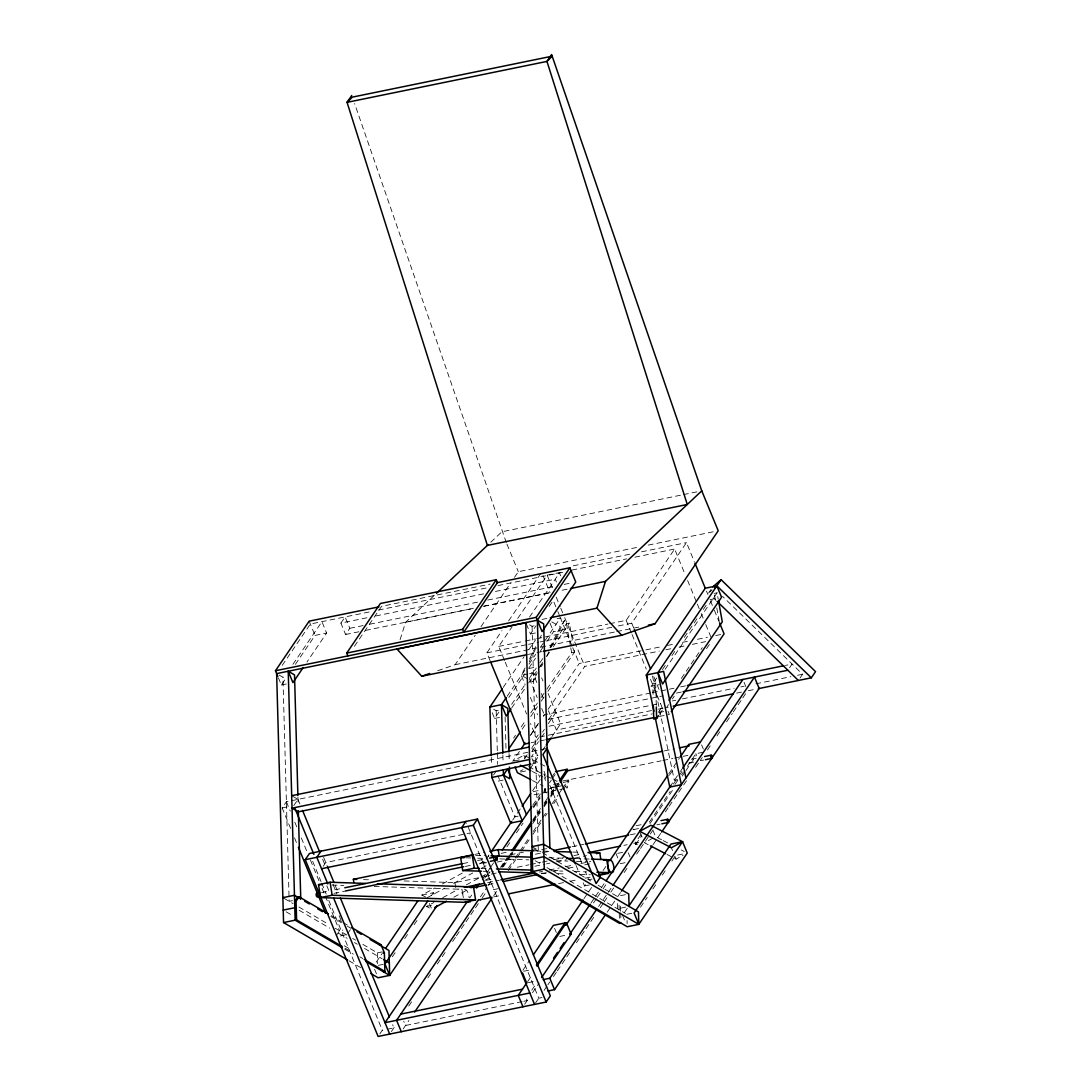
<?xml version="1.0" encoding="UTF-8"?>
<svg xmlns="http://www.w3.org/2000/svg" width="1091" height="1091" viewBox="0 0 1091 1091"><rect width="100%" height="100%" fill="white"/><g stroke="black" fill="none" stroke-linecap="round" stroke-linejoin="round"><path stroke-width="0.75" stroke-dasharray="5 3.75" d="M400.07 639.653L405.607 622.306L435.35 594.35M525.016 667.937L521.293 675.384L525.194 684.821M529.49 658.991L536.186 645.586M539.909 638.14L541.395 635.167M529.23 661.732L535.926 648.327M527.921 674.02L521.293 675.384L532.817 681.766L537.277 672.833M540.263 666.874L542.5 662.401M549.946 647.509L560.365 626.657L564.579 620.452L560.256 618.065M541.491 666.628L542.977 663.655M546.7 656.209L550.423 648.763M551.173 647.263L564.579 620.452M282.255 665.346L310.335 624.025L371.786 611.437M292.906 664.337L321.927 621.652L326.618 633.053L306.966 661.978M278.41 677.879L281.342 685.012L286.019 678.125M295.375 664.351L315.04 635.426L326.618 633.053M340.883 623.097L345.097 616.892L349.802 628.307L345.588 634.498L340.883 623.097L367.476 617.656M354.439 646.281L381.577 606.337L490.173 584.094M290.615 828.41L282.187 807.954L286.401 801.749L530.553 751.74M293.779 805.581L297.993 799.376L292.947 796.43M437.655 670.733L455.152 664.692L475.253 635.112M480.995 626.657L510.67 582.989M514.488 577.357L518.32 571.711L636.599 547.491M323.222 866.227L325.745 862.517L470.603 832.842L468.08 836.565M490.118 660.723L486.886 652.854L501.983 630.625M508.597 620.902L540.686 573.661M504.574 660.587L498.737 646.431L512.034 626.861M517.72 618.474L547.164 575.148L563.72 571.752M529.53 617.07L559.478 572.993L560.651 575.843M526.367 623.997L530.485 633.98L536.104 625.716M549.196 606.432L552.946 600.923M503.196 687.453L524.116 656.659M528.876 649.663L535.531 639.858M336.219 935.737L339.587 930.787L342.888 930.105M507.179 696.276L525.248 669.683M529.053 664.078L535.708 654.286M540.468 647.29L544.273 641.685M545.214 640.294L560.433 617.901L572.107 646.213M347.797 933.364L350.334 929.641M492.232 712.75L494.591 718.451L499.337 711.455M508.856 697.449L525.016 673.665M528.821 668.06L535.476 658.268M540.236 651.272L543.086 647.072M546.891 641.467L553.546 631.675L565.138 629.302M511.638 704.363L524.866 684.889M529.599 677.934L536.254 668.047M539.99 662.632L542.827 658.473M550.382 647.345L566.447 623.697L569.352 623.097L573.389 645.667M511.693 707.95L525.194 688.08M528.712 682.911L542.882 662.046M546.659 656.482L549.919 651.695M553.287 646.745L569.352 623.097M532.817 681.766L537.031 675.574L529.831 671.579M513.616 738.102L515.511 735.307M521.225 726.906L525.971 719.91M530.731 712.9L537.386 703.109M541.204 697.504L545.95 690.508M546.905 689.103L571.643 652.704L574.534 652.104L573.675 647.277M522.221 729.115L526.026 723.51M530.771 716.514L537.44 706.709M541.245 701.118L544.095 696.917M547.9 691.312L574.534 652.104M493.527 774.978L496.05 771.255M376.231 962.167L381.932 953.779M519.425 751.426L512.729 761.286L523.898 755.231L538.981 763.045M530.908 734.516L538.572 723.251M650.7 693.003L544.314 714.796L542.391 717.619L544.314 714.919M530.144 735.757L538.64 723.251M548.091 709.355L579.239 663.519L644.167 650.209M538.231 734.87L536.336 737.666L530.499 723.51M548.678 719.487L584.762 666.383L659.264 651.122M431.504 895.506L433.4 892.711L434.573 895.561M524.307 758.913L528.139 753.281M531.972 747.649L538.668 737.789M542.5 732.143L544.409 729.333M548.241 723.701L555.905 712.423M392.324 956.793L396.128 951.202M404.679 938.628L408.47 933.037M414.171 924.65L417.976 919.058M531.781 751.563L538.477 741.703M542.309 736.07L544.232 733.247M531.767 748.521L535.545 750.731L531.331 756.922L537.958 755.572M609.651 623.711L626.193 620.315L674.633 549.032L685.012 574.207M529.967 768.91L538.586 756.227M542.418 750.594L545.282 746.367M551.991 736.507L560.597 723.838L548.118 693.549M618.406 625.92L631.73 623.179L686.484 542.609L694.258 561.483M496.241 873.073L487.963 874.764L483.272 863.363L485.168 860.567M486.109 859.176L489.914 853.585M512.675 820.091L516.466 814.5M517.42 813.109L521.212 807.517M532.599 790.77L540.181 779.601M469.798 897.866L471.707 895.056M482.195 879.632L489.818 868.409M490.773 867.004L493.623 862.804M532.803 805.144L540.386 793.975M551.746 777.256L554.61 773.042M484.718 878.2L489.477 871.191M533.294 806.713L540.031 796.798M543.768 791.289L545.718 788.425M549.482 782.888L551.405 780.051M552.346 778.674L555.196 774.46M379.791 1033.968L382.327 1030.259L385.628 1029.577M487.963 874.764L489.873 871.968M506.947 846.848L510.738 841.256M516.425 832.883L523.066 823.119M533.499 807.763L540.14 797.985M543.932 792.407L545.827 789.611M480.435 896.884L487.104 887.078M488.059 885.674L491.877 880.055M500.455 867.44L509.02 854.812M532.844 819.764L540.468 808.54M544.286 802.935L547.136 798.721M550.955 793.116L553.805 788.902M501.819 866.772L507.506 858.399M508.461 857.008L511.297 852.821M533.117 820.705L539.759 810.94M544.504 803.958L546.4 801.162M551.132 794.193L554.937 788.602M555.878 787.211L558.728 783.024M502.024 867.413L509.633 856.203M510.588 854.798L512.497 852.003M533.444 821.155L540.113 811.349M543.932 805.744L546.782 801.53M550.6 795.925L557.256 786.12M391.383 1031.595L395.419 1025.663M408.757 1006.025L412.575 1000.406M427.822 977.959L431.641 972.354M437.355 963.939L445.933 951.311M452.615 941.492L455.465 937.278M456.42 935.873L464.998 923.245M465.952 921.854L474.53 909.226M475.485 907.821L481.199 899.407M482.154 898.002L485.972 892.383M503.346 866.813L509.988 857.035M510.943 855.644L512.838 852.848M532.763 823.528L540.345 812.359M544.136 806.781L546.986 802.594M550.778 797.003L556.465 788.629M557.419 787.238L559.315 784.443M508.611 867.795L514.297 859.408M515.252 858.017L519.043 852.439M519.998 851.035L529.476 837.083M533.267 831.492L541.804 818.932M542.759 817.541L546.55 811.949M552.237 803.576L557.937 795.203M558.878 793.798L561.729 789.611M562.67 788.22L568.37 779.847L568.957 781.265L563.27 789.639M508.242 870.618L515.838 859.449M516.779 858.044L520.584 852.466M521.525 851.062L529.121 839.906M532.913 834.315L541.45 821.755M545.241 816.163L547.136 813.381M553.778 803.603L557.569 798.026M403.193 1028.895L408.907 1020.48M493.746 895.629L498.505 888.606L490.241 890.311M708.605 593.081L711.141 589.358M656.727 678.002L651.027 686.403L659.305 684.712M662.442 669.615L666.233 664.01M671.947 655.609L675.752 650.018M684.302 637.417L697.626 617.82M703.327 609.433L707.132 603.828M656.277 705.318L655.664 683.252L657.559 680.47M665.115 669.342L717.087 592.836L718.246 599.286M658.5 712.041L662.305 706.45M681.33 678.438L702.263 647.645M659.496 714.25L662.346 710.05M666.656 707.363L668.551 704.568M672.356 698.976L674.252 696.181M706.545 648.654L711.291 641.672M522.916 970.199L529.585 960.394M583.208 882.796L584.517 885.947L586.194 883.465M527.621 981.6L532.381 974.604M584.012 898.616L587.817 892.997M588.772 891.606L591.636 887.392M603.064 870.563L605.928 866.363M668.81 773.805L679.298 758.368M669.41 775.21L675.124 766.796M531.753 990.205L535.558 984.587M590.831 903.253L594.677 897.593M595.591 896.243L600.405 889.151M601.318 887.829L605.191 882.114M669.765 787.075L679.448 772.823M680.402 771.432L682.311 768.623M673.379 784.047L678.234 776.901M679.093 775.646L682.025 771.323M524.648 1004.306L528.685 998.36M532.49 992.755L539.159 982.936M593.49 902.966L596.354 898.766M597.309 897.361L602.068 890.351M603.023 888.947L606.841 883.328M640.826 834.697L635.126 843.084L635.712 844.502L638.617 843.916M649.363 822.137L670.229 791.425M674.961 784.443L677.811 780.256M681.602 774.678L683.498 771.883M687.303 766.305L695.84 753.731L704.527 751.958M635.712 844.502L641.413 836.129M649.95 823.569L673.652 788.67M682.189 776.096L685.039 771.91M685.994 770.519L696.426 755.163L695.84 753.731M598.604 906.485L602.437 900.852M603.391 899.448L607.21 893.815M608.178 892.411L611.996 886.778M535.504 1003.011L540.263 995.988M544.082 990.383L546.932 986.169M547.887 984.764L549.796 981.968M553.478 976.554L556.465 972.149M557.296 970.922L565.997 958.116M566.856 956.848L570.688 951.216M576.43 942.774L585.062 930.064M585.99 928.7L594.595 916.031M600.323 907.617L603.2 903.375M604.128 901.998L607.019 897.743M610.796 892.179L613.715 887.897M624.147 872.541L628.061 866.786M636.667 854.117L639.531 849.889M640.485 848.484L653.891 828.765M665.346 811.895L668.224 807.681M669.178 806.263L677.784 793.607M678.738 792.189L687.344 779.533M695.622 767.341L702.263 757.563M707.432 749.981L711.25 744.348M716.992 735.907L720.81 730.274M726.551 721.833L732.293 713.378M733.247 711.973L741.853 699.317M742.807 697.899L746.626 692.28M607.141 912.253L610.96 906.635M611.915 905.216L616.701 898.179M617.656 896.775L620.52 892.561M653.032 844.707L660.682 833.442M789.557 667.774L792.08 664.051L785.425 665.415M624.42 912.54L627.27 908.339M640.526 907.167L647.168 897.388M652.868 889.001L656.659 883.41M662.36 875.023L666.165 869.432M671.865 861.044L675.656 855.453L683.934 853.762M800.058 677.988L802.581 674.265L722.528 596.327M490.759 542.241L501.874 531.794L681.78 494.959M709.791 592.045L712.15 589.986M520.216 771.173L523.012 769.66M549.087 789.107L553.287 786.843M554.678 786.079L558.865 783.802M425.722 897.102L421.822 895.084L435.091 887.883M442.455 883.887L463.102 872.677M479.317 863.881L485.222 860.676M427.031 897.784L444.719 888.183M453.57 883.383L472.744 872.991M481.581 868.191L487.486 864.986M429.377 903.484L431.736 909.185L426.513 906.485L433.891 902.489M442.741 897.688L458.956 888.892M466.321 884.883L479.604 877.682M481.076 876.891L489.914 872.091M453.856 897.184L468.598 889.192M484.813 880.396L490.705 877.191M652.786 838.174L644.413 842.729L648.927 845.075M667.024 854.458L676.079 859.149L683.061 855.358M683.443 494.605L698.431 491.536M648.259 545.105L714.878 531.453M573.266 565.793L629.875 554.201M641.522 551.814L686.484 542.609M571.998 570.061L626.629 558.865M634.907 557.174L674.633 549.032M378.332 610.087L486.368 587.967M497.987 585.581L562.779 572.311M375.781 615.951L483.804 593.818M495.437 591.445L555.264 579.185L556.437 582.035M349.802 628.307L363.098 625.579M369.74 624.216L477.763 602.096M487.732 600.05L554.201 586.44M564.17 584.394L572.448 582.703M345.588 634.498L358.884 631.771M365.526 630.421L475.212 607.946M483.518 606.255L551.651 592.29M405.607 622.306L473.903 608.314M483.899 606.269L550.532 592.618M562.192 590.231L568.847 588.867M541.968 619.443L548.637 618.079M557.119 618.57L560.433 617.901M279.16 675.07L282.937 677.279L286.251 676.611M529.558 624.788L532.081 626.261L535.395 625.579M714.196 593.436L717.087 592.836M281.342 685.012L286.306 683.989M530.485 633.98L535.449 632.957M709.982 599.627L718.26 597.936M498.737 646.431L523.557 641.344M525.221 641.003L535.149 638.971M536.813 638.63L607.987 624.052M486.886 652.854L526.844 644.672M528.508 644.331L538.49 642.285M540.154 641.944L545.159 640.922M546.823 640.581L611.751 627.284M455.152 664.692L615.065 631.934M616.729 631.594L640.049 626.82M528.371 654.395L543.359 651.327M528.821 668.51L537.099 666.806M529.571 673.679L532.885 673.011L537.427 684.016M645.831 649.868L660.819 646.799M667.474 645.436L675.806 643.731M682.461 642.367L690.794 640.662M697.449 639.299L707.432 637.253M715.764 635.548L720.756 634.526M665.878 649.772L670.856 648.75M679.134 647.058L685.748 645.695M692.376 644.345L705.618 641.631M493.664 709.259L496.187 710.732L499.501 710.05M655.664 683.252L652.773 683.839L653.059 694.408M494.591 718.451L499.555 717.428M652.977 691.135L655.868 690.535M652.363 692.662L673.993 688.244M680.648 686.88L685.639 685.857M548.378 719.296L663.123 695.799M676.434 693.071L681.425 692.049M549.005 726.211L660.723 703.327M672.411 700.927L675.752 700.245M682.42 698.881L734.161 688.285M740.83 686.921L744.171 686.225M755.845 683.839L790.893 676.665M797.576 675.288L802.581 674.265M651.504 710.541L556.383 730.029L548.446 710.759M658.187 709.177L668.197 707.132M736.616 693.112L741.621 692.089M748.303 690.726L755.872 689.171M539.65 736.984L652.213 713.923M658.841 712.573L663.805 711.55L649.54 676.952M531.153 742.726L544.464 739.998M659.346 716.473L669.342 714.428L668.047 711.277M532.217 751.399L547.136 748.358M282.187 807.954L290.465 806.263M514.379 760.945L519.343 759.936M532.572 763.85L535.886 763.168L532.108 760.959M520.734 772.019L525.698 770.996M503.115 780.12L498.137 781.142L495.628 779.67M664.364 750.908L674.361 748.862M562.574 781.033L661.241 760.822M662.905 760.482L672.888 758.436M674.552 758.095L687.875 755.367M553.642 784.402L558.606 783.393M563.161 782.452L568.957 781.265M533.185 791.643L539.813 790.279M551.391 787.907L556.369 786.884M558.019 786.556L562.983 785.534M691.285 759.254L696.249 758.245M534.017 794.807L563.815 788.711M688.803 763.1L693.767 762.091M700.395 760.727L703.695 760.059M677.647 779.683L674.333 780.351L652.023 673.706M518.17 816.191L514.857 816.873L498.001 775.974M474.899 854.403L484.895 852.357M501.233 853.353L506.197 852.33M636.148 825.71L642.776 824.36M321.504 892.547L328.159 891.183M334.814 889.82L343.133 888.115M462.87 863.595L471.189 861.89M477.585 860.554L484.486 859.163M510.343 854.826L523.585 852.112M633.666 829.569L638.63 828.546M656.85 824.823L660.15 824.141M292.483 900.648L289.17 901.33L282.937 677.279M546.591 848.607L538.313 850.298L538.163 845.211M333.982 893.338L345.629 890.952M465.366 866.418L472.021 865.054M480.34 863.363L486.981 861.999M483.272 863.363L486.586 862.681M497.114 862.067L512.088 858.999M535.408 854.226L550.382 851.157M572.039 846.725L583.685 844.339M630.298 834.792L638.63 833.088M517.284 867.209L528.944 864.822M530.608 864.481L540.591 862.435M542.254 862.095L547.259 861.072M553.914 859.708L563.897 857.662M573.893 855.617L580.548 854.253M623.834 845.389L627.175 844.707M633.83 843.343L642.367 841.597M404.161 880.955L454.947 882.619L483.258 876.823M484.922 876.482L491.577 875.118M534.876 866.254L544.859 864.195M546.523 863.854L549.85 863.172M556.519 861.808L566.502 859.763M574.834 858.058L586.481 855.671M486.122 880.328L492.737 878.978M617.724 853.367L622.688 852.357M421.822 895.084L433.4 892.711M487.595 882.633L499.255 880.232M539.213 872.05L542.541 871.368M549.209 870.004L559.192 867.959M565.847 866.595L574.18 864.89M580.835 863.527L590.831 861.481M488.168 884.624L494.837 883.26M541.45 873.714L546.441 872.691M553.11 871.327L559.765 869.963M568.084 868.259L576.416 866.554M584.735 864.849L591.404 863.486M620.179 863.69L625.157 862.667M426.513 906.485L434.791 904.794M493.664 896.925L498.669 895.902M558.606 883.615L563.597 882.592M570.252 881.228L578.585 879.523M585.24 878.16L590.231 877.137M592.031 879.073L588.717 879.755L585.485 871.886M340.337 935.969L346.965 934.605M584.517 885.947L589.481 884.937M625.416 894.661L617.138 896.352L598.059 885.21M362.853 944.37L377.391 952.866L382.355 951.857M625.757 907.098L617.479 908.803L617.315 902.571M378.345 965.344L384.973 963.98M626.875 914.285L633.503 912.935M559.724 936.446L568.002 934.742M523.625 971.263L530.24 969.899M528.317 982.664L534.945 981.314M387.291 1029.236L393.906 1027.872L392.624 1024.749M522.166 1001.606L405.497 1025.499L403.738 1021.231M523.844 1001.265L527.171 1000.583L525.412 996.301M542.063 997.529L538.763 998.21L466.539 823.009M533.772 850.789L550.696 851.348M572.707 852.057L579.485 852.289M475.649 855.358L485.877 855.685M548.882 857.744L563.57 858.222M575.421 858.603L590.654 859.108M465.775 857.785L470.876 857.949M477.694 858.167L484.499 858.399M499.828 858.89L528.78 859.844M556.028 860.731L567.961 861.113M576.471 861.399L586.685 861.726M481.09 868.45L491.305 868.777M550.914 870.727L562.833 871.109M574.766 871.504L586.685 871.886M483.122 871.259L493.35 871.6M541.027 873.155L546.141 873.318M558.06 873.7L566.584 873.986M580.207 874.423L590.422 874.764M363.521 879.632L370.285 879.851M332.019 885.06L343.829 885.442M374.199 886.438L461.943 889.301L463.211 897.416M540.481 763.823L545.009 766.168M528.603 766.632L545.186 775.237M546.686 776.015L551.214 778.36M552.728 779.138L557.242 781.483M532.326 771.446L542.882 776.928M661.61 839.784L655.582 836.661L653.223 830.96M663.123 840.575L667.637 842.92M681.22 849.957L684.234 851.512M532.503 780.515L543.059 785.984M551.732 621.87L560.365 626.657M532.013 846.616L541.013 851.88M542.282 852.617L590.79 880.955M533.704 848.757L541.027 853.039M535.258 860.772L541.163 864.208M546.891 867.563L625.429 913.44M331.255 915.635L341.51 921.622M342.969 922.481L348.82 925.891M330.805 916.508L341.524 922.768M347.374 926.191L351.166 928.414M284.124 898.384L293.043 903.593M298.866 906.989L327.955 923.982M335.223 928.236L346.856 935.028M352.666 938.424L355.584 940.128M299.166 910.276L329.7 928.114M338.428 933.214L347.156 938.301M354.425 942.556L357.33 944.247M364.599 948.502L382.055 958.689M286.115 911.79L293.397 916.045M344.292 945.774L351.561 950.029M345.151 948.243L352.502 952.538M359.866 956.834L362.798 958.553M344.592 949.061L353.32 954.148M348.997 960.776L360.63 967.567M713.459 597.8L715.887 600.159M706.463 591.077L707.882 594.513M710.473 600.814L713.719 608.683M714.36 610.251L718.901 621.256M744.062 682.311L745.821 686.594M687.603 580.494L696.672 602.518M697.326 604.1L700.572 611.956M701.213 613.537L705.1 622.975M705.754 624.543L711.591 638.699M701.581 744.826L703.354 749.108M631.73 623.179L633.68 627.911M653.782 676.665L660.26 692.403M626.193 620.315L631.389 632.903M632.03 634.471L646.295 669.083M671.374 847.734L672.547 850.585M674.893 856.285L676.079 859.149M547.164 575.148L552.346 587.735M556.246 597.172L560.133 606.61M560.774 608.178L564.02 616.047M564.674 617.615L584.762 666.383M542.923 575.421L550.055 592.727M553.955 602.164L557.187 610.033M557.842 611.601L559.792 616.32M572.748 647.781L579.239 663.519M640.294 832.747L642.053 837.015M550.028 623.125L553.546 631.675M506.306 542.541L354.602 103.55M506.933 544.082L518.32 571.711M628.252 852.767L630.012 857.035M616.074 853.707L617.833 857.99M541.641 677.825L542.936 680.961M541.313 693.453L543.904 699.754M529.394 678.616L537.181 697.504M541.722 708.509L544.314 714.796M622.525 915.335L625.457 922.454M530.376 697.408L537.508 714.7M505.215 662.155L526.612 714.06M535.545 750.731L538.79 758.586M543.973 771.187L545.268 774.324M549.809 785.343L582.239 864.017M543.973 774.024L545.732 778.292M544.395 777.706L545.568 780.556M531.985 758.49L539.759 777.378M544.3 788.398L546.891 794.684M576.075 865.49L579.976 874.941M523.898 755.231L525.071 758.081M554.542 928.223L556.315 932.505M309.162 621.161L315.04 635.426M374.554 969.217L376.913 974.918M323.632 857.362L327.505 866.759M335.237 885.524L338.455 893.352M297.993 799.376L299.93 804.108M322.636 859.176L325.227 865.463M333.014 884.351L336.901 893.788M326.85 885.824L330.096 893.693M339.178 915.731L341.128 920.449M312.681 861.304L321.068 881.637M321.709 883.205L326.223 894.156M328.8 900.416L382.327 1030.259M286.401 801.749L290.288 811.199M294.829 822.205L297.42 828.505M301.321 837.943L307.157 852.112M310.403 859.981L319.472 882.005M322.077 888.292L324.668 894.593M325.309 896.161L339.587 930.787M294.515 837.847L297.107 844.148M714.482 595.045L715.641 601.496M716.787 607.932L719.392 622.443M566.447 623.697L570.484 646.254M570.77 647.863L571.643 652.704M454.947 882.619L455.97 889.11M627.052 920.504L627.134 923.627M620.656 911.203L620.465 904.412L619.006 904.712L619.197 911.503M620.697 912.908L620.888 919.686M619.252 913.194L619.443 919.986M532.081 626.261L538.122 843.507M509.033 753.622L509.224 760.318M505.106 717.019L506.006 749.312M502.869 754.958L503.06 761.668M496.187 710.732L497.305 750.963M497.346 752.64L497.673 764.368M491.277 757.331L491.509 765.718M377.391 952.866L377.691 963.762M297.925 797.112L298.116 804.053M463.361 897.62A6.601 2.918 78.4 0 1 464.861 889.397A6.601 2.918 78.4 0 1 469.089 897.525M488.182 856.026A1.65 0.736 78.4 0 1 488.782 856.558M633.953 829.174A1.65 0.736 78.4 0 1 632.875 829.065M565.943 785.561A1.65 0.736 78.4 0 0 566.938 788.057A1.65 0.736 78.4 0 0 567.252 785.697A1.65 0.736 78.4 0 0 565.943 785.561"/><path stroke-width="1.5" d="M701.758 490.855L718.219 530.771L655.036 623.752L621.652 635.289L596.941 608.178L605.505 581.367L701.758 490.855L551.61 54.55L546.959 61.41L347.061 102.349L487.391 545.418L687.275 504.478L546.959 61.41L552.278 56.159L352.393 97.113L347.061 102.349L351.725 95.49M277.81 676.461L275.464 670.747L309.162 621.161L378.904 606.882M303.23 667.487L292.934 682.639L288.229 671.224L294.529 674.906L297.884 795.421M347.893 655.923L346.72 653.073L380.404 603.487L496.282 579.744L497.469 582.594L463.77 632.18L462.598 629.33L496.282 579.744M305.248 859.681L309.462 853.489L477.49 819.068L550.341 995.838L546.141 1002.029L378.113 1036.45L305.248 859.681L473.276 825.26L477.49 819.068M321.054 851.103L316.84 857.308L327.805 883.901M342.206 946.524L296.588 919.877L296.07 901.207L299.057 896.816L328.336 913.917M536.199 617.356L569.884 567.77L575.762 582.021L542.077 631.607L536.199 617.356L275.464 670.747M571.057 570.62L537.372 620.206L544.286 869.145L638.808 924.363L687.248 853.08L682.543 841.679L650.877 825.26L639.708 831.315L671.374 847.734L682.543 841.679L634.116 912.962L638.808 924.363L627.23 926.736L532.694 871.518L525.78 622.579M491.236 755.654L489.886 707.05L502.242 688.844M502.828 753.281L501.478 704.677L506.224 697.667M510.929 709.082L506.169 716.078L501.478 704.677L489.886 707.05M508.897 748.712L520.312 731.911M465.898 821.441L461.684 827.633L534.549 1004.402M385.723 948.188L418.017 900.675M521.334 748.603L525.166 742.971M491.7 772.428L491.836 777.46L503.428 775.087L507.642 768.882L526.448 814.5M427.713 901.098L384.973 963.98L389.678 975.395L378.086 977.768L370.817 973.513M365.771 961.43L389.678 975.395L437.15 905.503M546.236 744.962L551.023 737.911M490.855 852.194L511.72 821.482M522.153 806.126L530.69 793.566M466.948 902.066L385 1022.676L529.844 993.001M476.467 888.047L479.331 883.833M502.201 850.175L531.849 806.549M478.526 899.693L396.579 1020.303L401.283 1031.704M511.884 850.612L531.89 821.155M559.533 780.488L567.156 769.278L567.743 770.696L560.119 781.906M513.452 850.598L531.549 823.964M414.635 1012.066L491.836 898.438M712.818 586.876L721.083 579.662L815.536 671.62L811.322 677.811L716.869 585.853L705.277 588.226L646.322 675.002L653.904 711.264M620.984 923.081L619.538 923.381L531.249 871.804L530.731 853.135L532.967 849.848M647.495 677.852L646.322 675.002L657.914 672.629L721.083 579.662M653.386 705.904L653.741 719.051L656.646 718.451L658.541 715.655M669.015 700.245L722.283 621.843L718.533 600.896M671.224 711.646L724.083 633.844L719.542 622.838M533.39 954.789L553.369 925.373L566.406 922.7L571.111 934.114L541.6 977.536M536.404 965.017L564.961 923M536.908 966.121L566.406 922.7M526.83 982.759L518.252 995.374L522.957 1006.775M565.902 925.263L583.058 900.02M609.733 860.744L667.856 775.196M680.252 756.977L688.83 744.348L700.408 741.975M553.56 958.116L557.474 952.334M560.147 948.42L564.156 942.515M569.816 934.182L589.89 904.63M606.078 880.819L670.87 785.452M682.652 768.119L742.889 679.461M543.223 979.609L549.837 978.259L596.695 909.294M612.951 885.374L754.481 677.088L759.172 688.489L661.637 832.038M547.927 991.01L554.542 989.66L605.219 915.076M621.475 891.142L652.077 846.111M629.166 905.544L670.951 844.052L682.543 841.679M436.455 593.299L488.291 544.559M714.51 587.913L716.869 585.853L721.574 597.254L662.605 684.03L657.914 672.629L663.614 671.333L685.925 777.978M434.682 907.589L446.478 901.193M471.544 887.597L477.435 884.392M526.98 622.511L397.056 649.118L421.753 676.229L429.704 673.488M496.814 582.73L569.884 567.77M570.511 588.526L605.505 581.367M346.72 653.073L462.598 629.33M550.3 617.738L596.941 608.178M648.381 625.116L655.036 623.752M421.753 676.229L526.708 654.736M543.359 651.327L621.652 635.289M687.303 685.516L783.761 665.755M683.089 691.708L787.866 670.242M673.202 706.109L733.288 693.794M758.313 688.666L811.322 677.811M529.476 743.066L524.485 744.089L490.773 662.292M546.127 739.657L654.355 717.496M291.692 795.694L529.244 747.049M529.585 759.486L292.033 808.145L298.334 811.827L530.908 764.191M555.564 771.651L567.156 769.278M566.134 771.023L662.701 751.249M679.352 747.84L689.348 745.794M704.527 756.54L711.141 755.19M705.359 759.718L711.973 758.354M321.545 868.709L466.389 839.047M377.35 883.792L473.535 886.928L475.567 899.911L463.975 902.284L320.549 897.607L318.517 884.624L330.109 882.251L365.54 883.41M353.866 882.551L353.361 879.305L473.235 854.744M489.886 851.335L498.205 849.63L533.772 850.789M481.431 871.204L462.693 870.591L460.661 857.621L472.253 855.249L474.285 868.218L479.385 868.395M282.869 897.648L294.447 895.275L300.53 898.82M532.013 846.616L543.591 844.243L628.73 893.979L629.071 906.43M660.982 820.623L667.597 819.273M299.057 896.816L297.611 897.116L294.625 901.493L296.07 901.207M316.513 893.57L319.84 892.888M344.797 887.774L462.598 863.622M489.477 858.14L499.228 856.121L498.205 849.63M661.814 823.8L668.428 822.45M317.345 896.734L320.672 896.052M345.629 890.952L463.702 866.759M490.309 861.317L496.964 859.953M530.731 853.135L532.176 852.848M320.549 897.607L332.141 895.234L475.567 899.911M553.723 850.475L570.361 847.066M585.349 843.998L628.634 835.133M462.693 870.591L474.285 868.218M283.21 910.099L294.802 907.726M532.353 859.067L543.945 856.694L638.467 911.912L638.808 924.363M588.881 852.548L620.506 846.07M596.477 853.626L599.805 852.944L600.814 859.435M549.891 847.925L543.673 623.888L537.372 620.206L276.637 673.611L283.565 922.55L296.588 919.877M531.249 871.804L544.286 869.145M464.289 887.406L484.268 883.315M500.919 879.892L534.222 873.073M470.221 887.61L473.535 886.928M603.487 860.308L606.787 859.626L608.819 872.609L598.891 874.641M473.194 887.692L486.504 884.965M503.156 881.555L536.458 874.737M606.378 860.417L609.719 859.735M467.03 902.38L470.357 901.698M478.69 899.993L492 897.266M508.651 893.856L555.264 884.296M600.227 875.091L608.546 873.386M379.586 945.011L381.032 944.711L384.359 952.77L384.878 971.44L383.432 971.74M382.914 953.07L384.359 952.77M569.666 934.401L571.111 934.114M400.792 1014.098L522.466 989.182M554.092 851.457L571.016 852.003M587.954 852.562L599.805 852.944M490.977 855.849L531.862 857.185M566.952 858.331L574.439 858.576M591.458 859.135L606.787 859.626M460.661 857.621L464.07 857.731M496.419 868.941L532.19 870.113M596.9 872.227L608.819 872.609M498.451 871.764L534.222 872.923M353.361 879.305L356.743 879.414M318.517 884.624L321.886 884.733M520.271 765.2L530.826 770.669M530.99 779.724L517.42 772.687L515.075 766.987M650.441 845.852L665.524 853.667M501.478 704.677L507.779 708.345L508.992 751.944M503.292 770.055L503.428 775.087L509.729 778.756L509.402 767.028M351.752 927.609L381.032 944.711M304.634 901.221L309.312 903.962M317.726 908.871L322.486 911.653M356.989 931.809L361.353 934.36M370.081 939.446L376.654 943.292M377.35 943.701L388.982 950.493L389.678 975.395M383.514 959.548L389.323 962.944M364.271 959.412L384.878 971.44M342.233 947.67L295.143 920.163L288.229 671.224M283.565 922.55L347.552 959.93M717.101 601.346L798.367 680.47M694.912 563.065L705.277 588.226M634.321 629.48L650.536 668.81M548.187 797.835L575.434 863.922M503.428 775.087L522.234 820.705L510.643 823.078L491.836 777.46M549.837 978.259L554.542 989.66M473.276 825.26L546.141 1002.029M522.548 973.022L526.667 983.005M327.505 866.759L333.941 882.401M340.392 898.043L389.392 1016.935M302.534 810.395L319.39 851.307M333.601 897.975L389.692 1034.077M295.075 808.731L313.881 854.362M298.402 847.284L325.636 913.372M657.914 672.629L681.357 784.702L669.765 787.075L655.282 717.851M330.109 882.251L332.141 895.234M656.318 706.954L656.646 718.451M298.307 810.695L300.761 898.957M317.631 896.352A1.65 0.736 78.4 0 1 316.567 896.243A1.65 0.736 78.4 0 1 316.24 893.952A1.65 0.736 78.4 0 1 317.304 894.061M613.66 870.768A6.601 2.918 78.4 0 1 608.383 868.491A6.601 2.918 78.4 0 1 609.978 859.749A6.601 2.918 78.4 0 1 613.906 869.418M467.753 902.148A6.601 2.918 78.4 0 1 465.407 901.534M547.136 748.358L542.923 754.549L596.095 883.574L600.309 877.382L547.136 748.358M495.778 857.485A1.65 0.736 78.4 0 0 496.773 859.981A1.65 0.736 78.4 0 0 497.087 857.621A1.65 0.736 78.4 0 0 495.778 857.485M710.8 755.899A1.65 0.736 78.4 0 0 711.796 758.395A1.65 0.736 78.4 0 0 712.096 756.036A1.65 0.736 78.4 0 0 710.8 755.899M667.256 819.982A1.65 0.736 78.4 0 0 668.251 822.478A1.65 0.736 78.4 0 0 668.551 820.118A1.65 0.736 78.4 0 0 667.256 819.982"/></g></svg>
